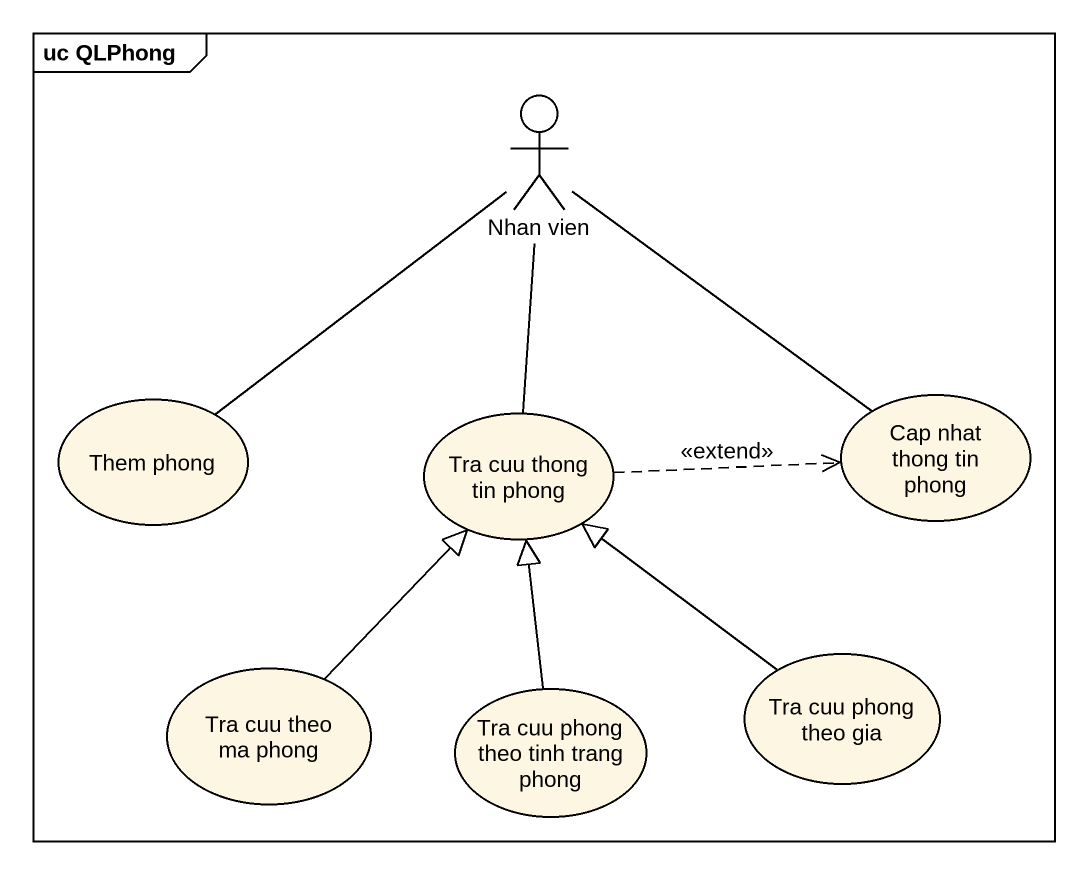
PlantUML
@startuml
mainframe uc QLPhong
actor "Nhan vien" as Nhan_vien
usecase "Them phong" as Them_phong
usecase "Tra cuu thong tin phong" as Tra_cuu_thong_tin_phong
usecase "Cap nhat thong tin phong" as Cap_nhat_thong_tin_phong
usecase "Tra cuu phong theo gia" as Tra_cuu_phong_theo_gia
usecase "Tra cuu theo ma phong" as Tra_cuu_theo_ma_phong
usecase "Tra cuu phong theo tinh trang phong" as Tra_cuu_phong_theo_tinh
Nhan_vien -- Them_phong
Nhan_vien -- Tra_cuu_thong_tin_phong
Nhan_vien -- Cap_nhat_thong_tin_phong
Tra_cuu_thong_tin_phong .right.> Cap_nhat_thong_tin_phong : <<extend>>
Tra_cuu_phong_theo_gia -up-|> Tra_cuu_thong_tin_phong
Tra_cuu_theo_ma_phong -up-|> Tra_cuu_thong_tin_phong
Tra_cuu_phong_theo_tinh -up-|> Tra_cuu_thong_tin_phong
@enduml
